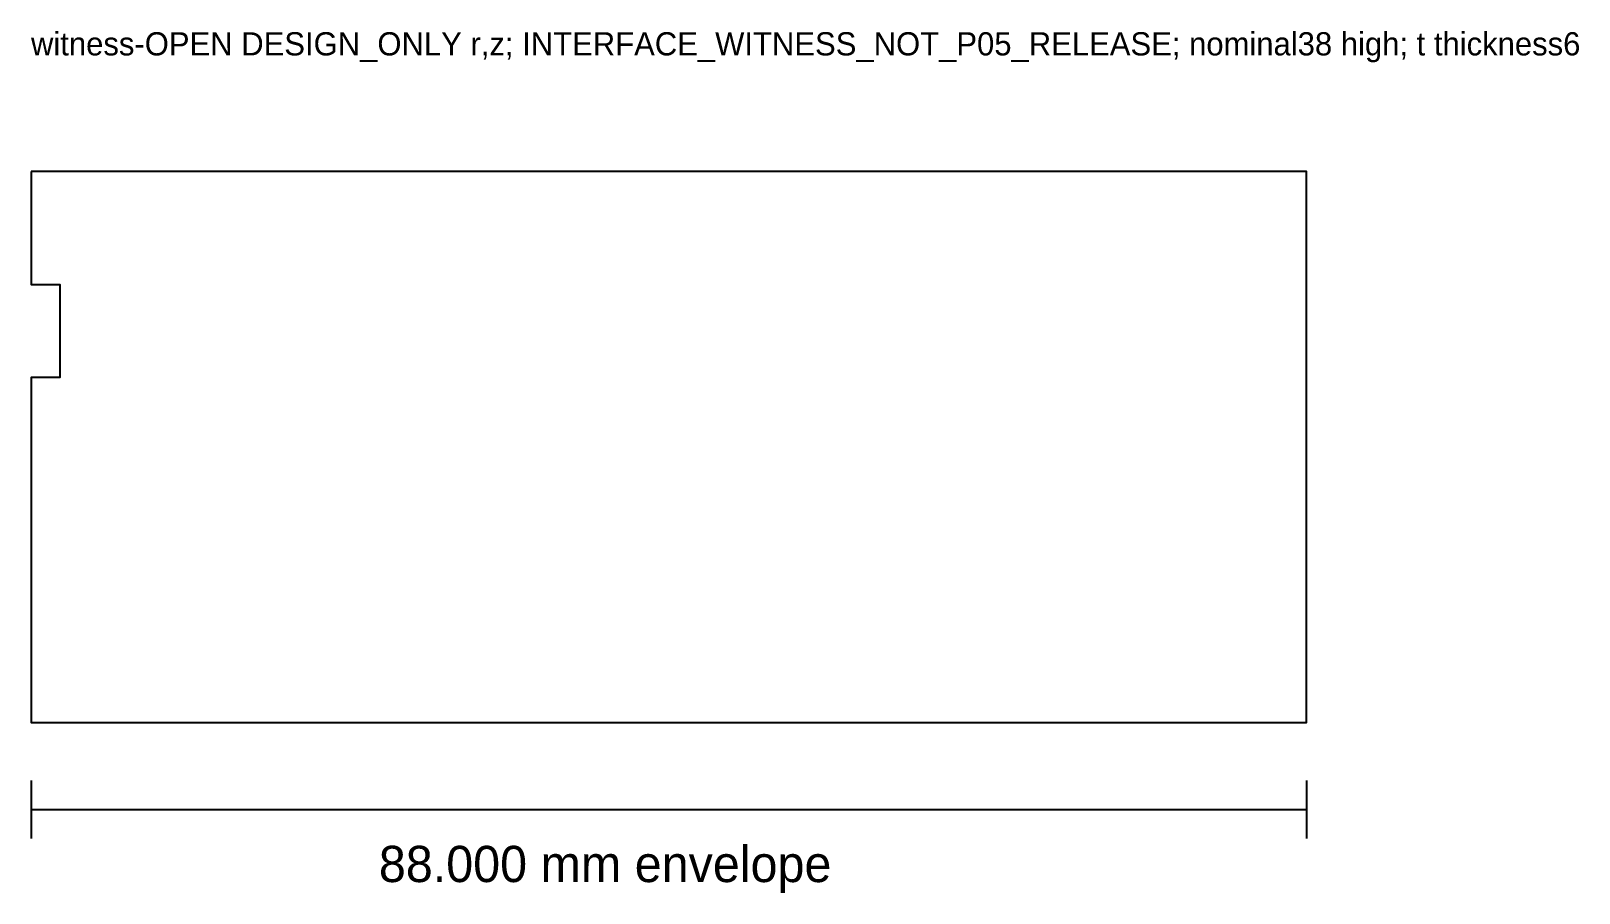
# Model space of a CAD drawing. Header units: millimetres. Extents: x 81 to 188, y 444 to 504.
import ezdxf

# ---------------------------------------------------------------- set-up
doc = ezdxf.new("R2010")
doc.units = ezdxf.units.MM
doc.layers.add('CUT_OUTER', color=1, linetype='Continuous')
doc.layers.add('NOT_CUT_DIMENSIONS', color=5, linetype='Continuous')

msp = doc.modelspace()

# ---------------------------------------------------------------- linework, layer by layer
at = {"layer": 'CUT_OUTER'}
msp.add_lwpolyline([(81, 494), (81, 486.2), (83, 486.2), (83, 479.8), (81, 479.8), (81, 456), (169, 456), (169, 494)], close=True, dxfattribs=at)
at = {"layer": 'NOT_CUT_DIMENSIONS'}
for p, q in [((81, 452), (81, 448)), ((169, 452), (169, 448)), ((81, 450), (169, 450))]:
    msp.add_line(p, q, dxfattribs=at)

# ---------------------------------------------------------------- texts
for s, height, p in [('witness-OPEN DESIGN_ONLY r,z; INTERFACE_WITNESS_NOT_P05_RELEASE; nominal38 high; t thickness6', 1.6, (81, 502)), ('88.000 mm envelope', 2.5, (105, 445))]:
    msp.add_text(s, height=height, dxfattribs=at).set_placement(p)

doc.saveas('drawing.dxf')
